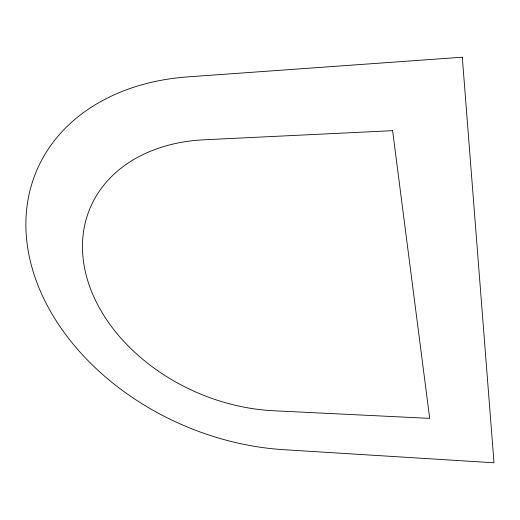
<?xml version="1.0" encoding="UTF-8"?>
<svg xmlns="http://www.w3.org/2000/svg" width="520" height="520" viewBox="0 0 520 520"><rect width="100%" height="100%" fill="white"/><g stroke="black" fill="none" stroke-linecap="round" stroke-linejoin="round"><path stroke-width="0.78" d="M462.3 57.207L187.772 76.889A235.722 176.579 23.2 0 0 31.031 264.011A235.722 176.579 23.2 0 0 283.784 449.69L494 462.793L462.3 57.207M392.6 130.669L203.977 139.802A171.841 127.966 23.2 0 0 86.19 275.164A171.841 127.966 23.2 0 0 273.761 410.768L429.696 418.373L392.6 130.669"/></g></svg>
